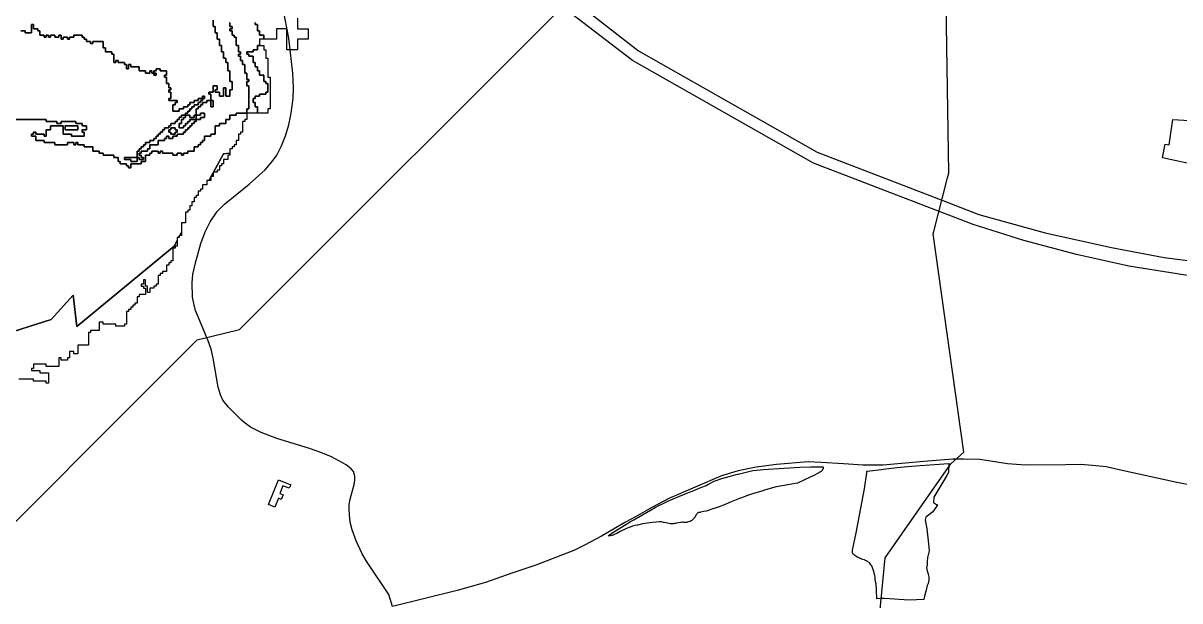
# Model space of a CAD drawing. Header units: metres. Extents: x 553506 to 563855, y 142925 to 150243.
# Drawn here: x 556150 to 557246, y 144798 to 145345 of the extents above; entities that cross this region are included whole.
import ezdxf

# ---------------------------------------------------------------- set-up
doc = ezdxf.new("R2010")
doc.units = ezdxf.units.M
for name, color, linetype in [('C-ANCIENT_WOODLAND', 94, 'Continuous'), ('C-BUILDINGS', 8, 'Continuous'), ('C-FLOOD_ZONE_3', 150, 'Continuous'), ('C-ROADS', 33, 'Continuous'), ('C-WATERWAYS', 5, 'Continuous'), ('E-132KV-UGC-ALT', 8, 'Continuous')]:
    doc.layers.add(name, color=color, linetype=linetype)

msp = doc.modelspace()

# ---------------------------------------------------------------- linework, layer by layer
at = {"layer": 'C-ANCIENT_WOODLAND'}
for points in [[(556790.8072, 144881.6557), (556790.5021, 144881.5557), (556790.2053, 144881.5557), (556789.9085, 144881.4557), (556789.7024, 144881.3558), (556789.4056, 144881.2558), (556789.0015, 144880.9559), (556788.7047, 144880.556), (556788.3007, 144880.0561), (556787.5009, 144878.9564), (556786.7012, 144877.5568), (556786.2065, 144876.7571), (556786.0003, 144876.4572), (556785.5056, 144875.8573), (556785.1016, 144875.3575), (556784.6069, 144874.8576), (556784.104, 144874.4577), (556784.005, 144874.2578), (556783.5021, 144873.9579), (556783.1063, 144873.658), (556782.1004, 144873.0581), (556781.7047, 144872.8582), (556779.6022, 144872.2584), (556779.2064, 144872.2584), (556778.5056, 144872.1584), (556777.7058, 144872.0584), (556777.005, 144872.0584), (556776.1063, 144872.1584), (556775.1004, 144872.2584), (556774.2017, 144872.2584), (556773.1051, 144872.1584), (556771.0026, 144871.7585), (556768.9083, 144871.2587), (556768.0014, 144871.0587), (556767.2016, 144870.9587), (556766.3029, 144870.8588), (556765.5031, 144870.7588), (556764.6044, 144870.7588), (556763.5078, 144870.8588), (556760.6056, 144871.4586), (556759.3028, 144871.7585), (556757.5054, 144872.1584), (556757.2003, 144872.1584), (556755.0072, 144872.5583), (556753.9023, 144872.6583), (556752.7068, 144872.6583), (556749.9035, 144872.4583), (556746.2014, 144872.0584), (556741.4028, 144871.4586), (556736.901, 144870.6588), (556732.3085, 144869.6591), (556731.8056, 144869.5591), (556729.6041, 144869.0593), (556727.4027, 144868.4595), (556725.2013, 144867.7597), (556724.0057, 144867.3598), (556721.2024, 144866.1601), (556716.3048, 144863.7608), (556715.604, 144863.4609), (556712.4049, 144861.6614), (556710.7064, 144860.8616), (556710.4014, 144860.7617), (556709.008, 144860.1618), (556708.4061, 144859.9619), (556707.7052, 144859.7619), (556706.5015, 144859.462), (556705.8006, 144859.462), (556705.108, 144859.3621), (556704.2671, 144859.422), (556706.9055, 144861.1615), (556711.2011, 144864.0607), (556725.0446, 144872.6083), (556725.6053, 144872.9582), (556728.6065, 144874.5577), (556744.3051, 144883.6551), (556749.9035, 144886.8542), (556751.2062, 144887.554), (556757.0025, 144890.4632), (556761.6032, 144892.4626), (556778.9013, 144899.8605), (556785.4067, 144902.4597), (556792.0028, 144905.119), (556795.5069, 144906.4186), (556797.2054, 144907.2184), (556798.9039, 144908.1181), (556800.0005, 144908.7179), (556804.7084, 144911.1172), (556806.7037, 144911.917), (556808.7072, 144912.6168), (556809.9028, 144913.0167), (556815.5012, 144914.7162), (556821.1078, 144916.2158), (556826.8052, 144917.7154), (556827.407, 144917.8153), (556835.0007, 144919.8148), (556841.4072, 144921.2144), (556844.8041, 144921.7142), (556848.2011, 144922.0141), (556851.1033, 144922.2141), (556885.8068, 144924.5134), (556896.1049, 144924.7234), (556908.2004, 144924.8233), (556908.1015, 144924.5134), (556908.1015, 144923.8136), (556907.9036, 144923.0138), (556907.5078, 144922.2141), (556907.2027, 144921.8142), (556907.0049, 144921.4143), (556906.1062, 144920.5146), (556905.5043, 144920.1147), (556905.0013, 144919.7148), (556904.0037, 144919.115), (556903.4018, 144918.815), (556899.9059, 144917.0156), (556890.2014, 144912.5168), (556883.8033, 144909.4177), (556876.4074, 144907.9182), (556863.8007, 144905.7188), (556862.1023, 144905.4189), (556852.604, 144902.6197), (556850.0068, 144901.8199), (556842.0008, 144899.5206), (556835.4048, 144897.2212), (556834.201, 144896.8213), (556828.7015, 144894.8219), (556822.5012, 144892.1227), (556821.0006, 144891.5229), (556815.9052, 144889.3135), (556809.4081, 144886.9142), (556808.4022, 144886.6143), (556801.5011, 144884.3149), (556800.1076, 144883.8151), (556797.1064, 144882.9153), (556794.905, 144882.3555), (556792.1017, 144881.7556), (556791.7059, 144881.7556), (556791.4009, 144881.6557), (556790.8072, 144881.6557)], [(556989.6692, 144798.5359), (556966.2044, 144800.119), (556966.231, 144799.9307), (556966.2246, 144799.9307), (556963.2152, 144799.9307), (556959.0258, 144799.7212), (556958.5035, 144807.8168), (556958.2067, 144813.8151), (556957.6543, 144816.2644), (556957.4069, 144818.3138), (556957.2008, 144820.3232), (556957.0029, 144821.5229), (556956.0053, 144825.5217), (556955.4034, 144827.5212), (556955.2055, 144828.021), (556954.0017, 144830.8202), (556953.3009, 144832.0199), (556952.1054, 144833.5195), (556951.6024, 144834.0193), (556951.0005, 144834.4192), (556950.5058, 144834.8191), (556949.706, 144835.3189), (556949.0052, 144835.6189), (556948.3044, 144836.0187), (556947.5046, 144836.3187), (556947.1006, 144836.5186), (556945.7072, 144837.0185), (556944.5034, 144837.4183), (556943.4068, 144837.8182), (556942.4009, 144838.3181), (556941.3043, 144838.718), (556939.8037, 144839.6177), (556938.905, 144840.2175), (556937.9074, 144840.9173), (556937.1076, 144841.6171), (556936.5057, 144842.117), (556936.1017, 144842.7168), (556935.8049, 144843.3166), (556935.7059, 144843.6166), (556935.7059, 144844.5163), (556935.7059, 144845.0115), (556935.7059, 144845.0162), (556935.8049, 144845.3161), (556935.8993, 144845.6976), (556935.9036, 144845.716), (556939.4037, 144862.2027), (556939.4075, 144862.2213), (556942.6031, 144878.8979), (556942.6066, 144878.9165), (556947.3027, 144903.8009), (556947.3067, 144903.8193), (556949.401, 144919.2149), (556949.401, 144920.7166), (556949.401, 144920.7345), (556952.4022, 144921.1144), (556963.4011, 144922.414), (556965.0171, 144922.624), (556978.3082, 144924.3135), (556988.4084, 144925.1232), (557000.0009, 144926.123), (557009.0045, 144926.8228), (557026.7067, 144928.0224), (557027.1519, 144928.0324), (557026.8963, 144919.5648), (557025.2555, 144916.7256), (557012.8137, 144895.9316), (557012.813, 144895.9194), (557012.5004, 144891.023), (557015.5511, 144889.2135), (557015.9056, 144889.0136), (557015.9056, 144888.2138), (557011.8078, 144882.0156), (557005.3025, 144877.017), (557004.7006, 144874.7177), (557006.1023, 144865.9202), (557007.5039, 144854.7134), (557008.6005, 144845.2161), (557007.405, 144841.3172), (557006.902, 144838.718), (557006.7041, 144835.019), (557006.7041, 144831.8199), (557005.9044, 144829.2207), (557006.7041, 144826.1216), (557007.405, 144823.3224), (557007.6029, 144822.7225), (557008.2047, 144820.1233), (557008.2047, 144818.5137), (557008.1058, 144816.8142), (557007.9079, 144816.0145), (557007.405, 144814.115), (557006.7041, 144812.2155), (557005.5004, 144807.8168), (557004.5027, 144803.4181), (557003.385, 144799.0171), (556989.6692, 144798.5359)]]:
    msp.add_lwpolyline(points, close=True, dxfattribs=at)
at = {"layer": 'C-BUILDINGS'}
for points in [[(557239.4381, 145253.9855), (557307.2333, 145249.9941), (557306.8484, 145236.0591), (557309.6241, 145222.1541), (557314.1672, 145199.4106), (557229.6845, 145217.7273), (557232.044, 145230.6876), (557235.7778, 145230.045), (557239.4381, 145253.9855)], [(556402.2081, 144904.5072), (556396.1198, 144906.8929), (556393.2371, 144899.5599), (556396.4016, 144898.3206), (556394.6483, 144893.8711), (556391.8519, 144894.9658), (556388.6056, 144886.7091), (556382.6591, 144889.0323), (556391.8464, 144912.3945), (556403.513, 144907.8301), (556402.2081, 144904.5072)]]:
    msp.add_lwpolyline(points, close=True, dxfattribs=at)
at = {"layer": 'C-FLOOD_ZONE_3'}
for points in [[(556147.9994, 145337.9994), (556151.999, 145337.999), (556151.9994, 145335.9994), (556154, 145335.999), (556158.0006, 145335.9994), (556158.001, 145338), (556158.001, 145343.999), (556159.999, 145343.999), (556159.9994, 145339.9994), (556162, 145339.999), (556163.999, 145339.999), (556163.9994, 145337.9994), (556165.999, 145337.999), (556165.9994, 145333.9994), (556169.999, 145333.999), (556169.9994, 145331.9994), (556172.0006, 145331.9994), (556172.001, 145333.999), (556173.999, 145333.999), (556173.9994, 145331.9994), (556176.0006, 145331.9994), (556176.001, 145333.999), (556179.999, 145333.999), (556179.9994, 145331.9994), (556184.0006, 145331.9994), (556184.001, 145333.999), (556185.999, 145333.999), (556185.9994, 145329.9994), (556188.0006, 145329.9994), (556188.001, 145331.999), (556191.999, 145331.999), (556191.9994, 145329.9994), (556194.0006, 145329.9994), (556194.001, 145331.999), (556198.0006, 145331.9994), (556198.001, 145333.999), (556205.999, 145333.999), (556205.9994, 145331.9994), (556207.999, 145331.999), (556207.9994, 145329.9994), (556209.999, 145329.999), (556209.9994, 145327.9994), (556213.999, 145327.999), (556213.9994, 145325.9994), (556216.0006, 145325.9994), (556216.001, 145327.999), (556222, 145327.999), (556224, 145327.999), (556225.999, 145327.999), (556225.9994, 145321.9994), (556227.999, 145321.999), (556227.9994, 145317.9994), (556233.999, 145317.999), (556233.9994, 145315.9994), (556235.999, 145315.999), (556235.999, 145314), (556235.999, 145312), (556235.999, 145310), (556235.9994, 145307.9994), (556238.0006, 145307.9994), (556238.001, 145309.999), (556239.999, 145309.999), (556239.9994, 145307.9994), (556245.999, 145307.999), (556245.9994, 145305.9994), (556247.999, 145305.999), (556247.9994, 145301.9994), (556250.0006, 145301.9994), (556250.001, 145304), (556250.001, 145305.999), (556251.999, 145305.999), (556251.9994, 145303.9994), (556259.999, 145303.999), (556259.9994, 145299.9994), (556265.999, 145299.999), (556265.9994, 145297.9994), (556270.0006, 145297.9994), (556270.001, 145299.999), (556271.999, 145299.999), (556271.9994, 145297.9994), (556274, 145298), (556274.001, 145299.999), (556276.0006, 145299.9994), (556276.001, 145301.999), (556279.999, 145301.999), (556279.9994, 145299.9994), (556282, 145299.999), (556284, 145299.999), (556285.999, 145299.999), (556285.999, 145296.001), (556283.9994, 145296.0006), (556283.9994, 145293.9994), (556285.999, 145293.999), (556285.9994, 145287.9994), (556287.999, 145287.999), (556287.9994, 145283.9994), (556289.999, 145283.999), (556289.999, 145282.001), (556287.9994, 145282.0006), (556287.9994, 145279.9994), (556289.999, 145279.999), (556289.999, 145274.001), (556287.9994, 145274.0006), (556287.9994, 145271.9994), (556294, 145271.999), (556295.999, 145271.999), (556295.999, 145270.001), (556293.9994, 145270.0006), (556293.999, 145268.001), (556291.9994, 145268.0006), (556291.9994, 145261.9994), (556298.0006, 145261.9994), (556298.001, 145263.999), (556302.0006, 145263.9994), (556302.001, 145265.999), (556304, 145265.999), (556306.0006, 145265.9994), (556306.001, 145267.999), (556308.0006, 145267.9994), (556308.001, 145269.999), (556312.0006, 145269.9994), (556312.001, 145271.999), (556316.0006, 145271.9994), (556316.001, 145273.999), (556318, 145273.999), (556320, 145274), (556319.999, 145272.001), (556317.9994, 145272.0006), (556317.999, 145270.001), (556315.9994, 145270.0006), (556315.999, 145268.001), (556311.9994, 145268.0006), (556311.999, 145266.001), (556309.9994, 145266.0006), (556309.999, 145264.001), (556307.9994, 145264.0006), (556307.999, 145262.001), (556305.9994, 145262.0006), (556305.999, 145260.001), (556303.9994, 145260.0006), (556304, 145258), (556299.9994, 145258.0006), (556299.999, 145256.001), (556297.9994, 145256.0006), (556297.999, 145254.001), (556295.9994, 145254.0006), (556295.999, 145252.001), (556293.9994, 145252.0006), (556293.999, 145250.001), (556292, 145250.001), (556289.9994, 145250.0006), (556289.999, 145248.001), (556287.9994, 145248.0006), (556287.999, 145246.001), (556283.9994, 145246.0006), (556283.999, 145244.001), (556281.9994, 145244.0006), (556281.999, 145242.001), (556279.9994, 145242.0006), (556279.999, 145240.001), (556277.9994, 145240.0006), (556277.999, 145238.001), (556275.9994, 145238.0006), (556275.999, 145236.001), (556273.9994, 145236.0006), (556273.999, 145234.001), (556272, 145234.001), (556269.9994, 145234.0006), (556269.999, 145232.001), (556265.9994, 145232.0006), (556265.999, 145230.001), (556263.9994, 145230.0006), (556263.999, 145228.001), (556261.9994, 145228.0006), (556261.999, 145226.001), (556259.9994, 145226.0006), (556259.999, 145224.001), (556257.9994, 145224.0006), (556258, 145218), (556259.999, 145217.999), (556259.9994, 145215.9994), (556264.0006, 145215.9994), (556264.0006, 145218.0006), (556262.001, 145218.001), (556262.0006, 145220.0006), (556260.001, 145220.001), (556260.001, 145221.999), (556262.0006, 145221.9994), (556262.001, 145223.999), (556264, 145223.999), (556268.0006, 145223.9994), (556268.001, 145225.999), (556270.0006, 145225.9994), (556270.001, 145228), (556270.001, 145229.999), (556278.0006, 145229.9994), (556278.001, 145233.999), (556284.0006, 145233.9994), (556284.001, 145235.999), (556286.0006, 145235.9994), (556286.001, 145237.999), (556287.999, 145237.999), (556287.9994, 145235.9994), (556292.0006, 145235.9994), (556292.001, 145237.999), (556296.0006, 145237.9994), (556296.001, 145239.999), (556302.0006, 145239.9994), (556302.001, 145241.999), (556304.0006, 145241.9994), (556304.001, 145243.999), (556306.0006, 145243.9994), (556306.001, 145245.999), (556308.0006, 145245.9994), (556308.001, 145247.999), (556310.0006, 145247.9994), (556310.001, 145249.999), (556312.0006, 145249.9994), (556312.001, 145251.999), (556314.0006, 145251.9994), (556314, 145254), (556318.0006, 145253.9994), (556318.001, 145255.999), (556322.0006, 145255.9994), (556322.0006, 145260.0006), (556317.9994, 145260.0006), (556317.999, 145258.001), (556314, 145258), (556314.001, 145262), (556314.001, 145263.999), (556316.0006, 145263.9994), (556316.001, 145265.999), (556318.0006, 145265.9994), (556318.001, 145267.999), (556320.0006, 145267.9994), (556320.001, 145269.999), (556324.0006, 145269.9994), (556324.001, 145271.999), (556328, 145272), (556328.0006, 145278.0006), (556326.001, 145278.001), (556326.001, 145279.999), (556330.0006, 145279.9994), (556330.001, 145285.999), (556333.999, 145285.999), (556333.999, 145282.001), (556331.9994, 145282.0006), (556331.9994, 145279.9994), (556335.999, 145279.999), (556335.9994, 145275.9994), (556340.0006, 145275.9994), (556340.001, 145283.999), (556341.999, 145283.999), (556341.9994, 145275.9994), (556344, 145275.999), (556346.0006, 145275.9994), (556346.001, 145281.999), (556348.0006, 145281.9994), (556348.0006, 145290.0006), (556346.001, 145290.001), (556346.0006, 145300.0006), (556344.001, 145300.001), (556344.0006, 145308.0006), (556342.001, 145308.001), (556342.001, 145310), (556342.0006, 145312.0006), (556340.001, 145312.001), (556340.0006, 145318.0006), (556338.001, 145318.001), (556338.001, 145320), (556338.0006, 145324.0006), (556336.001, 145324.001), (556336.001, 145328), (556336.0006, 145330.0006), (556334.001, 145330.001), (556334.001, 145332), (556334.0006, 145336.0006), (556332.001, 145336.001), (556332.001, 145338), (556332.0006, 145342.0006), (556330.001, 145342.001), (556330.001, 145344), (556330.0006, 145348.0006)], [(556330.0006, 145348.0006), (556330.001, 145344), (556330.001, 145342.001), (556332.0006, 145342.0006), (556332.001, 145338), (556332.001, 145336.001), (556334.0006, 145336.0006), (556334.001, 145332), (556334.001, 145330.001), (556336.0006, 145330.0006), (556336.001, 145328), (556336.001, 145324.001), (556338.0006, 145324.0006), (556338.001, 145320), (556338.001, 145318.001), (556340.0006, 145318.0006), (556340.001, 145312.001), (556342.0006, 145312.0006), (556342.001, 145310), (556342.001, 145308.001), (556344.0006, 145308.0006), (556344.001, 145300.001), (556346.0006, 145300.0006), (556346.001, 145290.001), (556348.0006, 145290.0006), (556348.0006, 145281.9994), (556346.001, 145281.999), (556346.0006, 145275.9994), (556344, 145275.999), (556341.9994, 145275.9994), (556341.999, 145283.999), (556340.001, 145283.999), (556340.0006, 145275.9994), (556335.9994, 145275.9994), (556335.999, 145279.999), (556331.9994, 145279.9994), (556331.9994, 145282.0006), (556333.999, 145282.001), (556333.999, 145285.999), (556330.001, 145285.999), (556330.0006, 145279.9994), (556326.001, 145279.999), (556326.001, 145278.001), (556328.0006, 145278.0006), (556328, 145272), (556324.001, 145271.999), (556324.0006, 145269.9994), (556320.001, 145269.999), (556320.0006, 145267.9994), (556318.001, 145267.999), (556318.0006, 145265.9994), (556316.001, 145265.999), (556316.0006, 145263.9994), (556314.001, 145263.999), (556314.001, 145262), (556314, 145258), (556312.001, 145257.999), (556312.0006, 145255.9994), (556307.9994, 145255.9994), (556307.999, 145257.999), (556304, 145258), (556303.9994, 145260.0006), (556305.999, 145260.001), (556305.9994, 145262.0006), (556307.999, 145262.001), (556307.9994, 145264.0006), (556309.999, 145264.001), (556309.9994, 145266.0006), (556311.999, 145266.001), (556311.9994, 145268.0006), (556315.999, 145268.001), (556315.9994, 145270.0006), (556317.999, 145270.001), (556317.9994, 145272.0006), (556319.999, 145272.001), (556320, 145274), (556318, 145273.999), (556316.001, 145273.999), (556316.0006, 145271.9994), (556312.001, 145271.999), (556312.0006, 145269.9994), (556308.001, 145269.999), (556308.0006, 145267.9994), (556306.001, 145267.999), (556306.0006, 145265.9994), (556304, 145265.999), (556302.001, 145265.999), (556302.0006, 145263.9994), (556298.001, 145263.999), (556298.0006, 145261.9994), (556291.9994, 145261.9994), (556291.9994, 145268.0006), (556293.999, 145268.001), (556293.9994, 145270.0006), (556295.999, 145270.001), (556295.999, 145271.999), (556294, 145271.999), (556287.9994, 145271.9994), (556287.9994, 145274.0006), (556289.999, 145274.001), (556289.999, 145279.999), (556287.9994, 145279.9994), (556287.9994, 145282.0006), (556289.999, 145282.001), (556289.999, 145283.999), (556287.9994, 145283.9994), (556287.999, 145287.999), (556285.9994, 145287.9994), (556285.999, 145293.999), (556283.9994, 145293.9994), (556283.9994, 145296.0006), (556285.999, 145296.001), (556285.999, 145299.999), (556284, 145299.999), (556282, 145299.999), (556279.9994, 145299.9994), (556279.999, 145301.999), (556276.001, 145301.999), (556276.0006, 145299.9994), (556274.001, 145299.999), (556274, 145298), (556271.9994, 145297.9994), (556271.999, 145299.999), (556270.001, 145299.999), (556270.0006, 145297.9994), (556265.9994, 145297.9994), (556265.999, 145299.999), (556259.9994, 145299.9994), (556259.999, 145303.999), (556251.9994, 145303.9994), (556251.999, 145305.999), (556250.001, 145305.999), (556250.001, 145304), (556250.0006, 145301.9994), (556247.9994, 145301.9994), (556247.999, 145305.999), (556245.9994, 145305.9994), (556245.999, 145307.999), (556239.9994, 145307.9994), (556239.999, 145309.999), (556238.001, 145309.999), (556238.0006, 145307.9994), (556235.9994, 145307.9994), (556235.999, 145310), (556235.999, 145312), (556235.999, 145314), (556235.999, 145315.999), (556233.9994, 145315.9994), (556233.999, 145317.999), (556227.9994, 145317.9994), (556227.999, 145321.999), (556225.9994, 145321.9994), (556225.999, 145327.999), (556224, 145327.999), (556222, 145327.999), (556216.001, 145327.999), (556216.0006, 145325.9994), (556213.9994, 145325.9994), (556213.999, 145327.999), (556209.9994, 145327.9994), (556209.999, 145329.999), (556207.9994, 145329.9994), (556207.999, 145331.999), (556205.9994, 145331.9994), (556205.999, 145333.999), (556198.001, 145333.999), (556198.0006, 145331.9994), (556194.001, 145331.999), (556194.0006, 145329.9994), (556191.9994, 145329.9994), (556191.999, 145331.999), (556188.001, 145331.999), (556188.0006, 145329.9994), (556185.9994, 145329.9994), (556185.999, 145333.999), (556184.001, 145333.999), (556184.0006, 145331.9994), (556179.9994, 145331.9994), (556179.999, 145333.999), (556176.001, 145333.999), (556176.0006, 145331.9994), (556173.9994, 145331.9994), (556173.999, 145333.999), (556172.001, 145333.999), (556172.0006, 145331.9994), (556169.9994, 145331.9994), (556169.999, 145333.999), (556165.9994, 145333.9994), (556165.999, 145337.999), (556163.9994, 145337.9994), (556163.999, 145339.999), (556162, 145339.999), (556159.9994, 145339.9994), (556159.999, 145343.999), (556158.001, 145343.999), (556158.001, 145338), (556158.0006, 145335.9994), (556154, 145335.999), (556151.9994, 145335.9994), (556151.999, 145337.999), (556147.9994, 145337.9994)], [(556410, 145350), (556410, 145340), (556420, 145340), (556420, 145330), (556410, 145330), (556410, 145320), (556400, 145320), (556400, 145340), (556390, 145340), (556390, 145330), (556380, 145330), (556378, 145330), (556378, 145334), (556374, 145334), (556374, 145338), (556372, 145338), (556372, 145344), (556370, 145344), (556370, 145346)], [(556346, 145346), (556346, 145342), (556348, 145342), (556348, 145340), (556346, 145340), (556346, 145338), (556348, 145338), (556348, 145334), (556350, 145334), (556350, 145332), (556352, 145332), (556352, 145324), (556354, 145324), (556354, 145318), (556356, 145318), (556356, 145316), (556354, 145316), (556354, 145314), (556356, 145314), (556356, 145310), (556358, 145310), (556358, 145306), (556360, 145306), (556360, 145298), (556362, 145298), (556362, 145292), (556364, 145292), (556364, 145290), (556362, 145290), (556362, 145286), (556364, 145286), (556364, 145264), (556362, 145264), (556362, 145260), (556352, 145260), (556352, 145258), (556348, 145258), (556346, 145258), (556346, 145254), (556342, 145254), (556342, 145250), (556336, 145250), (556336, 145248), (556332, 145248), (556332, 145240), (556328, 145240), (556328, 145238), (556322, 145238), (556322, 145234), (556320, 145234), (556320, 145232), (556318, 145232), (556318, 145230), (556316, 145230), (556316, 145228), (556312, 145228), (556312, 145224), (556306, 145224), (556306, 145222), (556302, 145222), (556302, 145220), (556300, 145220), (556300, 145222), (556296, 145222), (556296, 145220), (556292, 145220), (556292, 145222), (556282, 145222), (556282, 145224), (556280, 145224), (556280, 145222), (556278, 145222), (556278, 145224), (556272, 145224), (556272, 145222), (556270, 145222), (556270, 145220), (556266, 145220), (556266, 145214), (556262, 145214), (556262, 145212), (556252, 145212), (556252, 145208), (556250, 145208), (556250, 145210), (556248, 145210), (556248, 145212), (556242, 145212), (556242, 145214), (556240, 145214), (556240, 145218), (556236, 145218), (556236, 145220), (556226, 145220), (556226, 145222), (556222, 145222), (556222, 145224), (556216, 145224), (556216, 145228), (556208, 145228), (556208, 145230), (556202, 145230), (556202, 145232), (556200, 145232), (556200, 145230), (556198, 145230), (556198, 145232), (556192, 145232), (556192, 145230), (556180, 145230), (556180, 145232), (556170, 145232), (556170, 145234), (556162, 145234), (556162, 145238), (556158, 145238), (556158, 145240), (556160, 145240), (556160, 145242), (556162, 145242), (556162, 145240), (556170, 145240), (556170, 145238), (556172, 145238), (556172, 145244), (556176, 145244), (556176, 145248), (556188, 145248), (556188, 145240), (556196, 145240), (556196, 145238), (556208, 145238), (556208, 145242), (556206, 145242), (556206, 145244), (556210, 145244), (556210, 145248), (556206, 145248), (556206, 145250), (556200, 145250), (556200, 145252), (556186, 145252), (556186, 145250), (556182, 145250), (556182, 145252), (556172, 145252), (556172, 145254), (556130, 145254)], [(556370, 145346), (556370, 145344), (556372, 145344), (556372, 145338), (556374, 145338), (556374, 145334), (556378, 145334), (556378, 145330), (556374, 145330), (556374, 145326), (556374, 145324), (556372, 145324), (556372, 145320), (556368, 145320), (556368, 145318), (556362, 145318), (556362, 145316), (556364, 145316), (556364, 145314), (556368, 145314), (556368, 145308), (556370, 145308), (556370, 145304), (556372, 145304), (556372, 145300), (556374, 145300), (556374, 145296), (556378, 145296), (556378, 145290), (556380, 145290), (556380, 145288), (556382, 145288), (556382, 145280), (556380, 145280), (556380, 145278), (556374, 145278), (556374, 145276), (556370, 145276), (556370, 145274), (556368, 145274), (556368, 145270), (556370, 145270), (556370, 145266), (556372, 145266), (556372, 145260), (556362, 145260), (556362, 145264), (556364, 145264), (556364, 145286), (556362, 145286), (556362, 145290), (556364, 145290), (556364, 145292), (556362, 145292), (556362, 145298), (556360, 145298), (556360, 145306), (556358, 145306), (556358, 145310), (556356, 145310), (556356, 145314), (556354, 145314), (556354, 145316), (556356, 145316), (556356, 145318), (556354, 145318), (556354, 145324), (556352, 145324), (556352, 145332), (556350, 145332), (556350, 145334), (556348, 145334), (556348, 145338), (556346, 145338), (556346, 145340), (556348, 145340), (556348, 145342), (556346, 145342), (556346, 145346)], [(556130, 145254), (556172, 145254), (556172, 145252), (556182, 145252), (556182, 145250), (556186, 145250), (556186, 145252), (556200, 145252), (556200, 145250), (556206, 145250), (556206, 145248), (556210, 145248), (556210, 145244), (556206, 145244), (556206, 145242), (556208, 145242), (556208, 145238), (556196, 145238), (556196, 145240), (556188, 145240), (556188, 145248), (556176, 145248), (556176, 145244), (556172, 145244), (556172, 145238), (556170, 145238), (556170, 145240), (556162, 145240), (556162, 145242), (556160, 145242), (556160, 145240), (556158, 145240), (556158, 145238), (556162, 145238), (556162, 145234), (556170, 145234), (556170, 145232), (556180, 145232), (556180, 145230), (556192, 145230), (556192, 145232), (556198, 145232), (556198, 145230), (556200, 145230), (556200, 145232), (556202, 145232), (556202, 145230), (556208, 145230), (556208, 145228), (556216, 145228), (556216, 145224), (556222, 145224), (556222, 145222), (556226, 145222), (556226, 145220), (556236, 145220), (556236, 145218), (556240, 145218), (556240, 145214), (556242, 145214), (556242, 145212), (556248, 145212), (556248, 145210), (556250, 145210), (556250, 145208), (556252, 145208), (556252, 145212), (556262, 145212), (556262, 145214), (556266, 145214), (556266, 145220), (556270, 145220), (556270, 145222), (556272, 145222), (556272, 145224), (556278, 145224), (556278, 145222), (556280, 145222), (556280, 145224), (556282, 145224), (556282, 145222), (556292, 145222), (556292, 145220), (556296, 145220), (556296, 145222), (556300, 145222), (556300, 145220), (556302, 145220), (556302, 145222), (556306, 145222), (556306, 145224), (556312, 145224), (556312, 145228), (556316, 145228), (556316, 145230), (556318, 145230), (556318, 145232), (556320, 145232), (556320, 145234), (556322, 145234), (556322, 145238), (556328, 145238), (556328, 145240), (556332, 145240), (556332, 145248), (556336, 145248), (556336, 145250), (556342, 145250), (556342, 145254), (556346, 145254), (556346, 145258), (556348, 145258), (556352, 145258), (556352, 145260), (556362, 145260), (556362, 145254), (556360, 145254), (556360, 145252), (556358, 145252), (556358, 145242), (556356, 145242), (556356, 145240), (556354, 145240), (556354, 145234), (556352, 145234), (556352, 145230), (556350, 145230), (556350, 145228), (556348, 145228), (556348, 145226), (556346, 145226), (556346, 145221.9931), (556339.7381, 145221.4917), (556330.4152, 145204), (556330, 145204), (556330, 145203.2209), (556328.2833, 145200), (556328, 145200), (556328, 145199.4685), (556326.1513, 145196), (556324, 145196), (556324, 145192), (556320, 145192), (556320, 145188), (556318, 145188), (556318, 145186), (556316, 145186), (556316, 145182), (556314, 145182), (556314, 145180), (556312, 145180), (556312, 145176), (556310, 145176), (556310, 145172), (556308, 145172), (556308, 145168), (556306, 145168), (556306, 145166), (556304, 145166), (556304, 145156), (556300, 145156), (556300, 145146.9347), (556298.4359, 145144), (556298, 145144), (556298, 145143.1822), (556297.3699, 145142), (556296, 145142), (556296, 145139.4298), (556293.0322, 145133.8616), (556201.0587, 145057.7337), (556197.4061, 145087.575), (556176.7028, 145064.4318), (556126.7543, 145048.5964)], [(556126.7543, 145048.5964), (556176.7028, 145064.4318), (556197.4061, 145087.575), (556201.0587, 145057.7337), (556293.0322, 145133.8616), (556296, 145139.4298), (556296, 145134), (556294, 145134), (556294, 145132), (556292, 145132), (556292, 145120), (556290, 145120), (556290, 145118), (556288, 145118), (556288, 145116), (556286, 145116), (556286, 145110), (556282, 145110), (556282, 145110), (556282, 145108), (556280, 145108), (556280, 145106), (556278, 145106), (556278, 145098), (556276, 145098), (556276, 145096), (556274, 145096), (556274, 145094), (556270, 145094), (556270, 145090), (556268, 145090), (556268, 145096), (556266, 145096), (556266, 145102), (556264, 145102), (556264, 145098), (556262, 145098), (556262, 145096), (556264, 145096), (556264, 145094), (556266, 145094), (556266, 145088), (556260, 145088), (556260, 145086), (556258, 145086), (556258, 145080), (556256, 145080), (556256, 145078), (556254, 145078), (556254, 145076), (556252, 145076), (556252, 145074), (556250, 145074), (556250, 145072), (556248, 145072), (556248, 145060), (556246, 145060), (556246, 145058), (556238, 145058), (556238, 145060), (556226, 145060), (556226, 145062), (556222, 145062), (556222, 145054), (556214, 145054), (556214, 145052), (556212, 145052), (556212, 145040), (556202, 145040), (556202, 145032), (556198, 145032), (556198, 145034), (556194, 145034), (556194, 145028), (556192, 145028), (556192, 145026), (556186, 145026), (556186, 145028), (556184, 145028), (556184, 145020), (556172, 145020), (556172, 145022), (556160, 145022), (556160, 145018), (556158, 145018), (556158, 145016), (556166, 145016), (556166, 145014), (556174, 145014), (556174, 145004), (556172, 145004), (556172, 145006), (556160, 145006), (556160, 145008), (556146, 145008)]]:
    msp.add_lwpolyline(points, dxfattribs=at)
for points in [[(556374, 145300), (556372, 145300), (556372, 145304), (556370, 145304), (556370, 145308), (556368, 145308), (556368, 145314), (556364, 145314), (556364, 145316), (556362, 145316), (556362, 145318), (556368, 145318), (556368, 145320), (556372, 145320), (556372, 145324), (556374, 145324), (556378, 145324), (556378, 145320), (556380, 145320), (556380, 145312), (556382, 145312), (556382, 145294), (556384, 145294), (556384, 145264), (556382, 145264), (556382, 145260), (556374, 145260), (556372, 145260), (556372, 145266), (556370, 145266), (556370, 145270), (556368, 145270), (556368, 145274), (556370, 145274), (556370, 145276), (556374, 145276), (556374, 145278), (556380, 145278), (556380, 145280), (556382, 145280), (556382, 145288), (556380, 145288), (556380, 145290), (556378, 145290), (556378, 145296), (556374, 145296), (556374, 145300)], [(556273.9994, 145295.9994), (556276.0006, 145295.9994), (556276.0006, 145298.0006), (556274, 145298), (556273.9994, 145295.9994)], [(556276.0006, 145298.0006), (556276.0006, 145295.9994), (556273.9994, 145295.9994), (556274, 145298), (556276.0006, 145298.0006)], [(556321.999, 145275.999), (556321.999, 145274.001), (556320, 145274), (556320.001, 145275.999), (556321.999, 145275.999)], [(556321.999, 145274.001), (556321.999, 145275.999), (556320.001, 145275.999), (556320, 145274), (556321.999, 145274.001)], [(556327.9994, 145265.9994), (556330.0006, 145265.9994), (556330.0006, 145272.0006), (556328, 145272), (556327.9994, 145265.9994)], [(556330.0006, 145272.0006), (556330.0006, 145265.9994), (556327.9994, 145265.9994), (556328, 145272), (556330.0006, 145272.0006)], [(556314, 145258), (556317.999, 145258.001), (556317.9994, 145260.0006), (556322.0006, 145260.0006), (556322.0006, 145255.9994), (556318.001, 145255.999), (556318.0006, 145253.9994), (556314, 145254), (556314, 145258)], [(556300.0006, 145249.9994), (556298.001, 145249.999), (556298.001, 145246.001), (556301.999, 145246.001), (556301.9994, 145248.0006), (556303.999, 145248.001), (556303.9994, 145250.0006), (556305.999, 145250.001), (556305.9994, 145252.0006), (556307.999, 145252.001), (556307.9994, 145254.0006), (556314, 145254), (556314.0006, 145251.9994), (556312.001, 145251.999), (556312.0006, 145249.9994), (556310.001, 145249.999), (556310.0006, 145247.9994), (556308.001, 145247.999), (556308.0006, 145245.9994), (556306.001, 145245.999), (556306.0006, 145243.9994), (556304.001, 145243.999), (556304.0006, 145241.9994), (556302.001, 145241.999), (556302.0006, 145239.9994), (556296.001, 145239.999), (556296.0006, 145237.9994), (556292.001, 145237.999), (556292.0006, 145235.9994), (556287.9994, 145235.9994), (556287.999, 145237.999), (556286.001, 145237.999), (556286.0006, 145235.9994), (556284.001, 145235.999), (556284.0006, 145233.9994), (556278.001, 145233.999), (556278.0006, 145229.9994), (556270.001, 145229.999), (556270.001, 145228), (556270.0006, 145225.9994), (556268.001, 145225.999), (556268.0006, 145223.9994), (556264, 145223.999), (556262.001, 145223.999), (556262.0006, 145221.9994), (556260.001, 145221.999), (556260.001, 145220.001), (556262.0006, 145220.0006), (556262.001, 145218.001), (556264.0006, 145218.0006), (556264.0006, 145215.9994), (556259.9994, 145215.9994), (556259.999, 145217.999), (556258, 145218), (556257.9994, 145224.0006), (556259.999, 145224.001), (556259.9994, 145226.0006), (556261.999, 145226.001), (556261.9994, 145228.0006), (556263.999, 145228.001), (556263.9994, 145230.0006), (556265.999, 145230.001), (556265.9994, 145232.0006), (556269.999, 145232.001), (556269.9994, 145234.0006), (556272, 145234.001), (556273.999, 145234.001), (556273.9994, 145236.0006), (556275.999, 145236.001), (556275.9994, 145238.0006), (556277.999, 145238.001), (556277.9994, 145240.0006), (556279.999, 145240.001), (556279.9994, 145242.0006), (556281.999, 145242.001), (556281.9994, 145244.0006), (556283.999, 145244.001), (556283.9994, 145246.0006), (556287.999, 145246.001), (556287.9994, 145248.0006), (556289.999, 145248.001), (556289.9994, 145250.0006), (556292, 145250.001), (556293.999, 145250.001), (556293.9994, 145252.0006), (556295.999, 145252.001), (556295.9994, 145254.0006), (556297.999, 145254.001), (556297.9994, 145256.0006), (556299.999, 145256.001), (556299.9994, 145258.0006), (556304, 145258), (556304.0006, 145255.9994), (556302.001, 145255.999), (556302.0006, 145253.9994), (556300.001, 145253.999), (556300.0006, 145249.9994)], [(556304.0006, 145255.9994), (556304, 145258), (556307.999, 145257.999), (556307.9994, 145255.9994), (556312.0006, 145255.9994), (556312.001, 145257.999), (556314, 145258), (556314, 145254), (556307.9994, 145254.0006), (556307.999, 145252.001), (556305.9994, 145252.0006), (556305.999, 145250.001), (556303.9994, 145250.0006), (556303.999, 145248.001), (556301.9994, 145248.0006), (556301.999, 145246.001), (556298.001, 145246.001), (556298.001, 145249.999), (556300.0006, 145249.9994), (556300.001, 145253.999), (556302.0006, 145253.9994), (556302.001, 145255.999), (556304.0006, 145255.9994)], [(556202, 145244), (556202, 145248), (556190, 145248), (556190, 145244), (556202, 145244)], [(556190, 145248), (556202, 145248), (556202, 145244), (556190, 145244), (556190, 145248)], [(556292, 145245.999), (556293.999, 145245.999), (556293.9994, 145243.9994), (556295.999, 145243.999), (556295.999, 145242.001), (556293.9994, 145242.0006), (556293.999, 145240.001), (556290.001, 145240.001), (556290.0006, 145242.0006), (556288.001, 145242.001), (556288.001, 145243.999), (556290.0006, 145243.9994), (556290.001, 145245.999), (556292, 145245.999)], [(556288.001, 145242.001), (556290.0006, 145242.0006), (556290.001, 145240.001), (556293.999, 145240.001), (556293.9994, 145242.0006), (556295.999, 145242.001), (556295.999, 145243.999), (556293.9994, 145243.9994), (556293.999, 145245.999), (556292, 145245.999), (556290.001, 145245.999), (556290.0006, 145243.9994), (556288.001, 145243.999), (556288.001, 145242.001)], [(556245.9994, 145218.0006), (556245.9994, 145215.9994), (556251.999, 145215.999), (556251.9994, 145213.9994), (556258.0006, 145213.9994), (556258, 145218), (556245.9994, 145218.0006)], [(556245.9994, 145215.9994), (556245.9994, 145218.0006), (556258, 145218), (556258.0006, 145213.9994), (556251.9994, 145213.9994), (556251.999, 145215.999), (556245.9994, 145215.9994)], [(556344, 145220), (556344, 145216), (556340, 145216), (556340, 145212), (556338, 145212), (556338, 145210), (556336, 145210), (556336, 145206), (556334, 145206), (556334, 145204), (556330.4152, 145204), (556339.7381, 145221.4917), (556346, 145221.9931), (556346, 145220), (556344, 145220)], [(556328, 145199.4685), (556328, 145196), (556326.1513, 145196), (556328, 145199.4685)], [(556330, 145200), (556328.2833, 145200), (556330, 145203.2209), (556330, 145200)], [(556298, 145142), (556297.3699, 145142), (556298, 145143.1822), (556298, 145142)], [(556300, 145144), (556298.4359, 145144), (556300, 145146.9347), (556300, 145144)]]:
    msp.add_lwpolyline(points, close=True, dxfattribs=at)
at = {"layer": 'C-ROADS'}
for points in [[(557409.0205, 145093.9449), (557251.2993, 145106.5579), (557197.6046, 145115.0993), (557147.9954, 145126.1478), (557098.3219, 145139.3095), (557050.1793, 145154.3437), (556898.956, 145212.6859), (556727.297, 145309.8415), (556591.4429, 145414.0808), (556466.3363, 145540.1863), (556453.2149, 145556.5145)], [(556463.4529, 145562.992), (556476.9502, 145546.4971), (556599.5693, 145423.2988), (556733.0191, 145318.9975), (556902.2443, 145222.9699), (557021.4291, 145177.0713), (557055.4748, 145163.9434), (557118.5207, 145146.4711), (557181.1027, 145132.5245), (557231.0908, 145123.2686), (557323.0597, 145111.3468), (557369.2517, 145108.665), (557377.9407, 145108.163), (557412.9395, 145106.6748)], [(556500.1409, 144792.2856), (556496.6044, 144803.6748), (556475.4893, 144835.2855), (556471.2338, 144842.4903), (556465.4188, 144854.5113), (556461.724, 144865.1278), (556459.885, 144872.4618), (556459.0995, 144879.1935), (556458.8392, 144884.5278), (556458.9389, 144888.838), (556459.4766, 144893.0056), (556463.9051, 144909.3005), (556464.2323, 144912.5714), (556464.1879, 144916.0981), (556463.7715, 144918.2891), (556462.9645, 144920.2122), (556460.8053, 144922.8955), (556456.0961, 144926.6253), (556442.1154, 144934.1352), (556432.0932, 144938.449), (556421.4434, 144942.2428), (556390.3874, 144951.6151), (556375.5679, 144957.2744), (556365.4629, 144962.4761), (556359.0448, 144966.9665), (556356.7915, 144969.0682), (556344.5663, 144981.1948), (556339.3313, 144987.9582), (556336.9154, 144993.1045), (556334.7365, 145000.3503), (556330.1709, 145027.6569), (556328.1205, 145036.1977), (556325.4211, 145044.229), (556313.4171, 145073.0122), (556311.6389, 145079.5023), (556310.607, 145085.6033), (556310.1946, 145099.1688), (556310.9366, 145106.9709), (556313.2564, 145118.0931), (556318.4305, 145136.5585), (556322.5629, 145147.6467), (556327.2852, 145157.0501), (556333.8477, 145166.8879), (556340.872, 145173.7347), (556364.12, 145192.6609), (556379.2798, 145206.3773), (556386.0745, 145214.0964), (556390.3709, 145220.2482), (556394.9348, 145229.1015), (556398.5624, 145238.3826), (556401.8376, 145248.8995), (556404.0147, 145259.8727), (556405.9062, 145273.7977), (556406.3514, 145283.9948), (556405.5791, 145297.8832), (556401.6405, 145331.0073), (556385.7339, 145414.7295)], [(557261.4037, 144906.3556), (557243.0822, 144910.0578), (557188.5323, 144922.0234), (557176.13, 144924.7716), (557163.1807, 144926.1899), (557151.8935, 144927.0134), (557137.877, 144926.7297), (557099.7761, 144926.233), (557082.6657, 144927.6244), (557056.3413, 144931.5836), (557041.1679, 144932.0772), (557030.9342, 144932.0762), (557003.4362, 144929.8007), (556964.8995, 144926.398), (556946.0491, 144926.3567), (556927.2598, 144927.753), (556906.2772, 144928.8154), (556893.8158, 144929.3811), (556863.7037, 144927.0376), (556844.5041, 144924.4596), (556827.4557, 144921.0681), (556811.5603, 144916.3428), (556761.8904, 144894.7169), (556745.7596, 144886.234), (556730.2296, 144877.5469), (556720.7658, 144872.2501), (556697.9609, 144858.9674), (556682.0665, 144850.5253), (556671.8556, 144845.6399), (556661.2148, 144841.3201), (556635.815, 144831.4644), (556613.2079, 144824.0757), (556588.2503, 144815.3133), (556561.2334, 144807.5568), (556500.1409, 144792.2856)]]:
    msp.add_lwpolyline(points, dxfattribs=at)
at = {"layer": 'C-WATERWAYS'}
for points in [[(557025.8749, 145198.6873), (557027.0353, 145203.0632), (557023.8593, 145403.6554), (557038.1905, 145435.9462), (557010.5755, 145472.1642), (557002.7688, 145507.9189), (557007.8517, 145551.257), (556987.6187, 145648.0788), (556993.3238, 145652.7271), (556989.4988, 145674.9141), (557030.5141, 145682.6222)], [(557012.8532, 145147.7722), (557025.8749, 145198.6873)], [(557041.3538, 144938.8163), (557012.2722, 145145.4952), (557012.8532, 145147.7722)], [(557028.892, 144927.4841), (557041.3538, 144938.8163)], [(556768.9275, 144181.6374), (556856.0092, 144305.4162), (556888.0023, 144510.5866), (556905.2112, 144536.4983), (556915.2337, 144603.2701), (556915.4725, 144605.3029), (556919.6508, 144640.5332), (556921.047, 144652.3175), (556953.6633, 144701.6934), (556966.9268, 144838.6919), (557028.892, 144927.4841)]]:
    msp.add_lwpolyline(points, dxfattribs=at)
at = {"layer": 'E-132KV-UGC-ALT'}
msp.add_lwpolyline([(555305, 143695), (555295, 143715), (555295, 143795), (555325, 143825), (555315, 144275), (555405, 144365), (555425, 144375), (555525, 144375), (555545, 144415), (555615, 144415), (555745, 144545), (555825, 144555), (556315, 145045), (556355, 145055), (556685, 145385), (556815, 145385), (556995, 145565), (557085, 145575), (557175, 145665), (557175, 145685), (557225, 145725), (557225, 145935), (557255, 145985)], dxfattribs=at)

doc.saveas('drawing.dxf')
